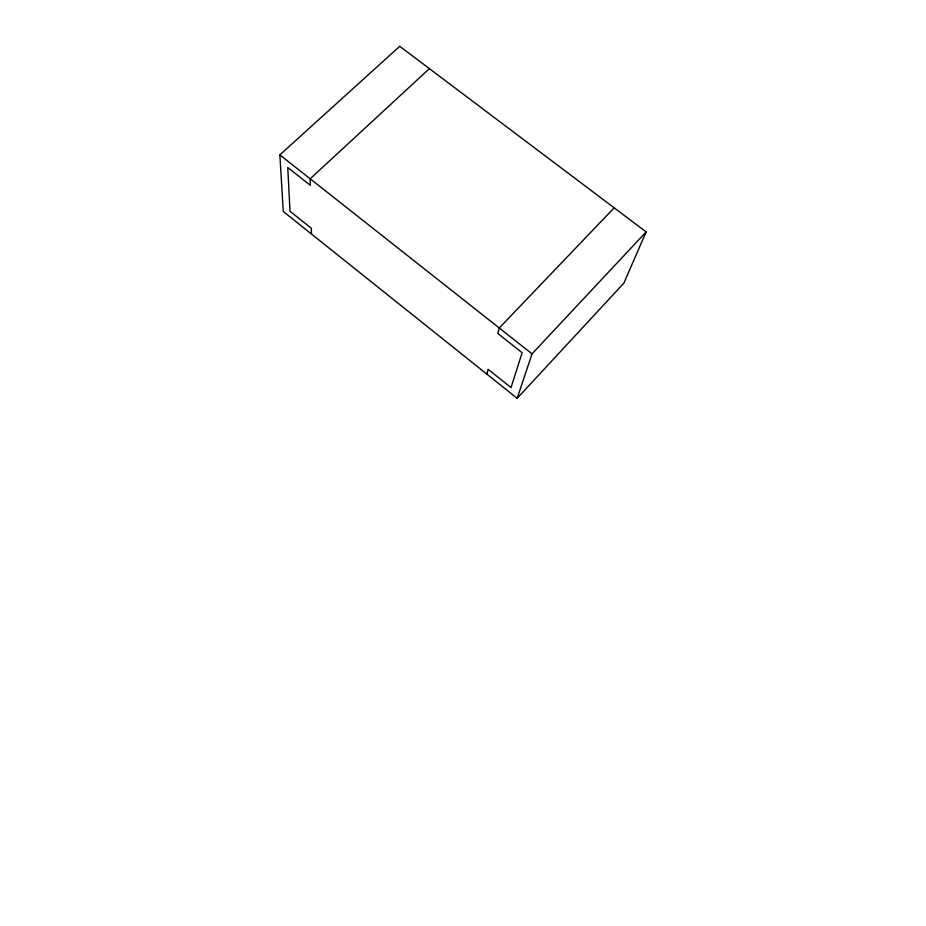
<?xml version="1.0" encoding="UTF-8"?>
<svg xmlns="http://www.w3.org/2000/svg" width="926" height="926" viewBox="0 0 926 926"><rect width="100%" height="100%" fill="white"/><g stroke="black" fill="none" stroke-linecap="round" stroke-linejoin="round"><path stroke-width="1.39" d="M486.856 374.116L488.141 369.324L511.036 387.577L522.114 352.69L497.794 333.464L499.264 327.989L614.169 207.829M517.159 398.319L532.033 353.848L646.14 231.905L399.731 46.3L279.86 154.874L283.275 211.498L517.159 398.319L623.869 283.125L646.14 231.905M429.398 68.651L310.175 178.787L310.326 185.339L287.755 167.502L290 211.255L311.333 228.282L311.472 234.023M279.86 154.874L532.033 353.848"/></g></svg>
